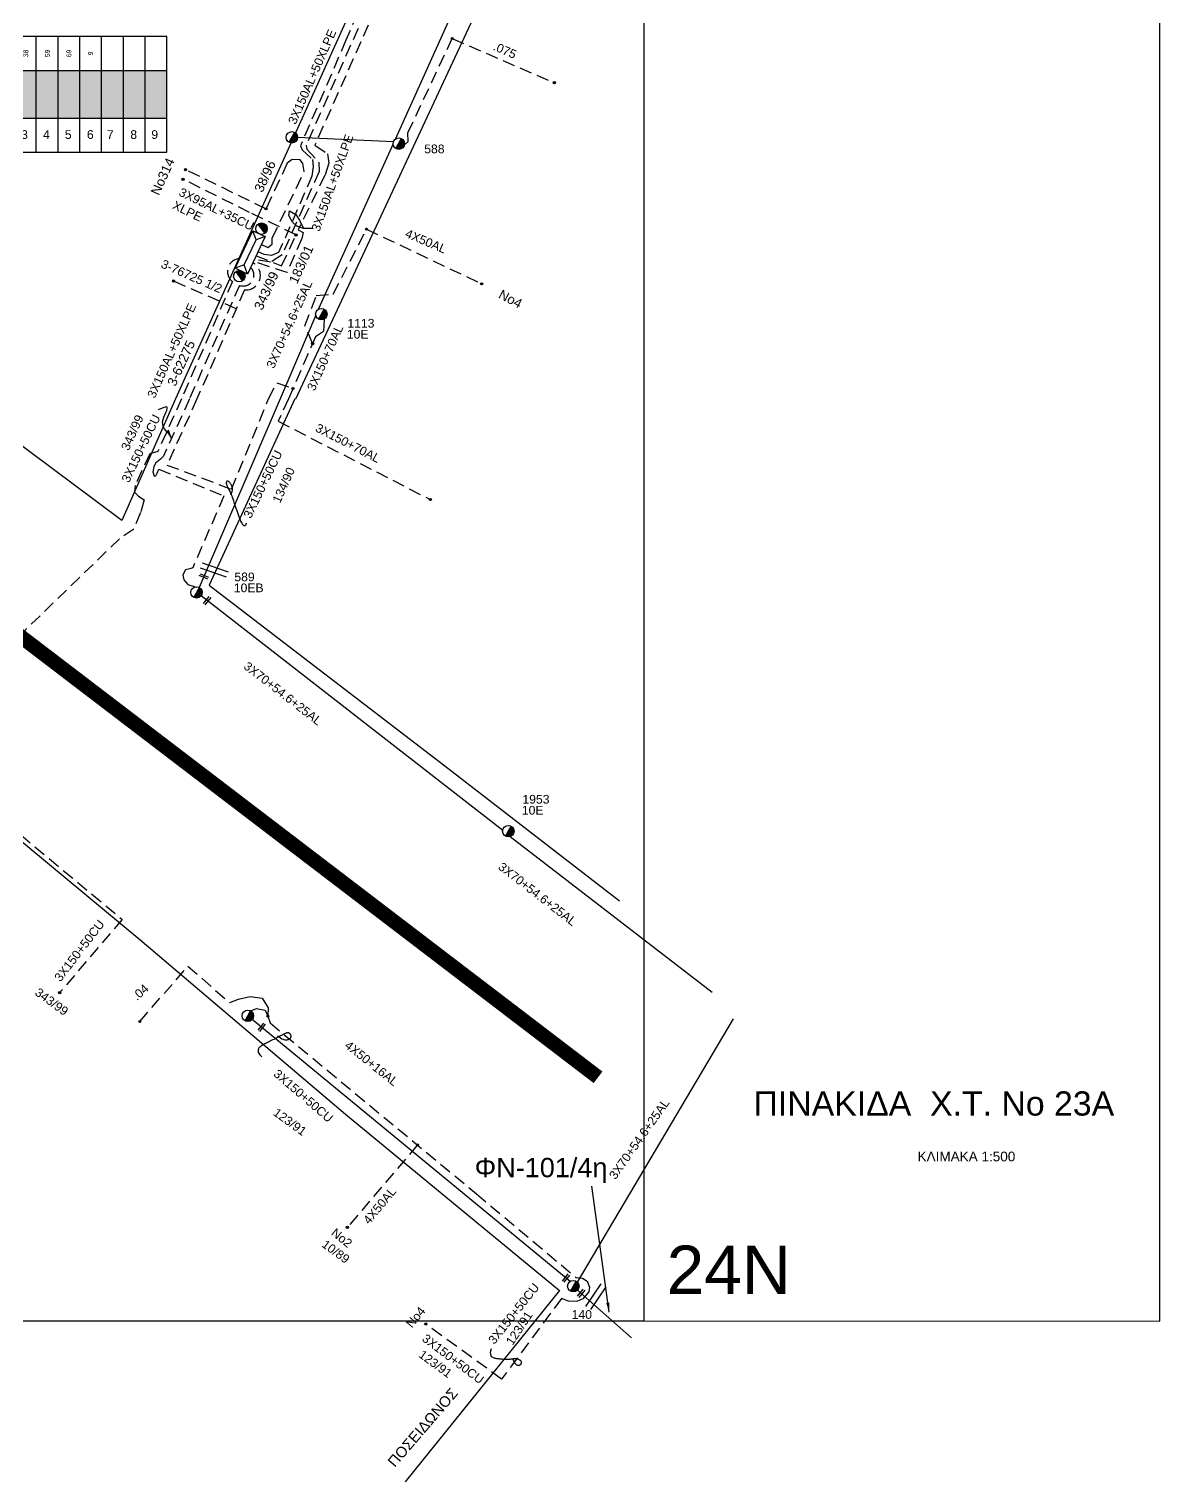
# Model space of a CAD drawing. Header units: millimetres. Extents: x 912 to 3023, y 735 to 1796.
# Drawn here: x 2789.7 to 3023.3, y 737.4 to 1037.7 of the extents above; entities that cross this region are included whole.
import ezdxf
from ezdxf.enums import TextEntityAlignment as Align

# ---------------------------------------------------------------- set-up
doc = ezdxf.new("R2010")
doc.units = ezdxf.units.MM
doc.linetypes.add('DASHED', pattern=[19.05, 12.7, -6.35])
for name, color, linetype in [('Ασφαλειοκιβώτια Χ.Τ 9 αναχωρήσεων', 7, 'Continuous'), ('Γυμνά εναέρια ΧΤ και ΦΟΠ (3Φ)   4x50+16AL', 7, 'Continuous'), ('Επιγραφές - Σχήματα', 7, 'Continuous'), ('Καλώδια ΧΤ   3x150+50CU', 7, 'DASHED'), ('Καλώδια ΧΤ   3x150AL+50XLPE', 7, 'DASHED'), ('Καλώδια ΧΤ   3x95+50 AL XLPE', 7, 'DASHED'), ('Μηχανική τομή', 7, 'Continuous'), ('Στύλος ΦΜ', 7, 'Continuous'), ('Στύλος ΦΜ @ 1', 7, 'Continuous'), ('Συνδέσεις', 7, 'Continuous'), ('Συνεστραμμένα ΧΤ   3x70+54.6+25 AL', 7, 'SYN_LINE'), ('Τομή', 7, 'Continuous'), ('Υποσταθμός εναέριος 2 στύλων', 7, 'Continuous'), ('Υποσταθμός πόλεως', 7, 'Continuous'), ('Υπόβαθρο ΔΕΗ', 7, 'Continuous'), ('Υπόγεια Καλώδια Δικτύου ΧΤ      2Χ6 CU', 7, 'DASHED'), ('Υπόγεια Καλώδια Δικτύου ΧΤ   .04', 7, 'DASHED'), ('Υπόγεια καλώδια Δικτύου ΧΤ και Παρ. ΧΤ - 3X150+70 AL', 7, 'DASHED'), ('Υπόγεια καλώδια Παροχών ΧΤ   .075', 7, 'DASHED'), ('Υπόγεια καλώδια Παροχών ΧΤ   4x50AL', 7, 'DASHED')]:
    doc.layers.add(name, color=color, linetype=linetype)
doc.styles.add('arial', font='ARIAL.TTF')
doc.styles.get("Standard").update_dxf_attribs({"font": 'ARIAL.TTF'})
doc.linetypes.add('SYN_LINE', pattern='A,0.5,-0.0001,["/\\/\\/\\/",Standard,S=0.1,R=0,X=0,Y=-0.05],-0.25', length=0.7501)
doc.dimstyles.new('ISO-25', dxfattribs={"dimtxt": 2.5, "dimasz": 2.5, "dimexe": 1.25, "dimexo": 0.625, "dimtad": 1, "dimtxsty": 'Standard', "dimcen": 2.5, "dimadec": 0, "dimazin": 0, "dimtfac": 1, "dimtmove": 0, "dimatfit": 3, "dimfxl": 1, "dimarcsym": 0})

# ---------------------------------------------------------------- blocks, each defined once
blk = doc.blocks.new('ΑΣΦΑΛΕΙΟΚΙΒΩΤΙΟ ΥΠΟΣΤΑΘΜΟΥ 9 ΑΝΑΧΩΡΗΣΕΩΝ')
at = {"layer": 'Ασφαλειοκιβώτια Χ.Τ 9 αναχωρήσεων', "ltscale": 40}
for p, q in [((-23.8, 40.36), (24.02, 40.36)), ((-9.72, 40.36), (-9.72, -40.64)), ((9.94, 40.36), (9.94, -40.64)), ((-23.8, 31.36), (24.02, 31.36)), ((-23.8, 22.36), (24.02, 22.36)), ((-23.8, 13.36), (24.02, 13.36)), ((-23.8, 4.36), (24.02, 4.36)), ((-23.8, -4.64), (24.02, -4.64)), ((-23.8, -13.64), (24.02, -13.64)), ((-23.8, -22.64), (24.02, -22.64)), ((-23.8, -31.64), (24.02, -31.64))]:
    blk.add_line(p, q, dxfattribs=at)
at = {"layer": 'Ασφαλειοκιβώτια Χ.Τ 9 αναχωρήσεων'}
blk.add_lwpolyline([(-23.8, -40.64), (24.02, -40.64), (24.02, 40.36), (-23.8, 40.36)], close=True, dxfattribs=at)
for s, p in [('1', (-18.29, 37.24)), ('2', (-18.29, 28.67)), ('3', (-18.29, 19.6)), ('4', (-18.29, 10.58)), ('5', (-18.29, 1.57)), ('6', (-18.29, -7.57)), ('7', (-18.29, -15.81)), ('8', (-18.29, -25.5)), ('9', (-18.29, -34.19))]:
    blk.add_text(s, height=3.6, rotation=270, dxfattribs=at).set_placement(p)
at = {"layer": 'Ασφαλειοκιβώτια Χ.Τ 9 αναχωρήσεων', "ltscale": 40}
for tag, height, p in [('ΟΝΟΜΑ', 5, (-0.16, 44.31)), ('ΚΕΙΜΕΝΟ 1', 2, (17.06, 35.59)), ('ΚΕΙΜΕΝΟ 2', 2, (17.06, 26.88)), ('ΚΕΙΜΕΝΟ 3', 2, (17.06, 17.69)), ('ΚΕΙΜΕΝΟ 4', 2, (17.06, 8.71)), ('ΚΕΙΜΕΝΟ 5', 2, (17.06, -0.13)), ('ΚΕΙΜΕΝΟ 6', 2, (17.06, -9.05)), ('ΚΕΙΜΕΝΟ 7', 2, (17.06, -18.13)), ('ΚΕΙΜΕΝΟ 8', 2, (17.06, -26.85)), ('ΚΕΙΜΕΝΟ 9', 2, (17.06, -35.99)), ('ΣΧ', 2, (-0.1, -42.64))]:
    blk.add_attdef(tag, text='', height=height, dxfattribs=at).set_placement(p, align=Align.MIDDLE_CENTER)
blk = doc.blocks.new('ΥΠΟΣΤΑΘΜΟΣ ΕΝΑΕΡΙΟΣ ΕΠΙ 2 ΣΤΥΛΩΝ')
at = {"layer": 'Υποσταθμός εναέριος 2 στύλων', "linetype": 'Continuous'}
for points in [[(-11.97, -2.11, 0.574793), (-8.45, -0.07, 0.268822), (-9.64, 1.98)], [(9.68, -2.15, 0.574793), (13.19, -0.1, 0.268822), (12.01, 1.95)]]:
    blk.add_hatch(color=256, dxfattribs=at).paths.add_polyline_path(points)
for p, q in [((-11.97, -2.11), (-9.64, 1.98)), ((9.68, -2.15), (12.01, 1.95))]:
    blk.add_line(p, q, dxfattribs=at)
for centre in [(-10.81, -0.07), (10.84, -0.1)]:
    blk.add_circle(centre, 2.36, dxfattribs=at)
at = {"layer": 'Υποσταθμός πόλεως', "linetype": 'Continuous', "ltscale": 40}
blk.add_lwpolyline([(-8.57, 2.82), (8.57, 2.82), (8.57, -2.82), (-8.57, -2.82)], close=True, dxfattribs=at)
for points in [[(-5.75, 0), (-8.57, 2.82)], [(-8.57, -2.82), (-5.75, 0)], [(-5.75, 0), (5.75, 0)], [(5.75, 0), (8.57, 2.82)], [(8.57, -2.82), (5.75, 0)]]:
    blk.add_lwpolyline(points, dxfattribs=at)
at = {"layer": 'Υποσταθμός εναέριος 2 στύλων', "ltscale": 40, "flags": 1}
for tag, p in [('ΜΕΤΑΣΧΗΜΑΤΙΣΜΟΣ', (14.09, 2.51)), ('ΙΣΧΥΣ', (14.07, -0.28)), ('ΑΡΙΘΜΟΣ', (14.19, -3))]:
    blk.add_attdef(tag, p, '', height=1.8, dxfattribs=at)
blk = doc.blocks.new('ΥΠΑΡΧΩΝ ΤΣΙΜΕΝΤΕΝΙΟΣ ΣΤΥΛΟΣ')
at = {"layer": 'Στύλος ΦΜ'}
blk.add_hatch(color=7, dxfattribs=at).paths.add_polyline_path([(-1.29, -2.28, 0.574793), (2.62, 0, 0.268822), (1.3, 2.27)])
at = {"layer": 'Στύλος ΦΜ', "color": 7}
blk.add_line((-1.29, -2.28), (1.3, 2.27), dxfattribs=at)
blk.add_circle((0, 0), 2.62, dxfattribs=at)
at = {"layer": 'Στύλος ΦΜ', "flags": 4}
for tag, p in [('ΤΥΠΟΣ', (-4.91, 3.03)), ('ΑΡΙΘΜΟΣ', (-4.68, 8.05))]:
    blk.add_attdef(tag, p, '', height=4, dxfattribs=at)
blk = doc.blocks.new('_ΣΥΝΔΕΣΗ')
at = {"layer": 'Συνδέσεις', "linetype": 'SYN_LINE', "ltscale": 40}
blk.add_hatch(color=256, dxfattribs=at).paths.add_polyline_path([(0.5, -0.01, 1), (-0.5, -0.01, 1)])
at = {"layer": 'Συνδέσεις'}
blk.add_circle((0, -0.01), 0.5, dxfattribs=at)
blk = doc.blocks.new('ΤΟΜΗ')
at = {"layer": 'Τομή', "ltscale": 40}
for p, q in [((-5.68, 0), (5.68, 0)), ((5.68, -2.33), (-5.68, -2.33))]:
    blk.add_line(p, q, dxfattribs=at)
blk = doc.blocks.new('ΜΗΧΑΝΙΚΗ ΤΟΜΗ')
at = {"layer": 'Μηχανική τομή', "ltscale": 40}
for p, q in [((-1.89, 0.78), (1.89, 0.78)), ((1.89, 0), (-1.89, 0))]:
    blk.add_line(p, q, dxfattribs=at)

msp = doc.modelspace()

# ---------------------------------------------------------------- hatches: boundary and pattern name
at = {"layer": 'Ασφαλειοκιβώτια Χ.Τ 9 αναχωρήσεων'}
for color, points in [(1, [(2791.14, 1029.1), (2786.64, 1029.1), (2786.64, 1019.27), (2791.14, 1019.27)]), (85, [(2795.64, 1029.1), (2791.14, 1029.1), (2791.14, 1019.27), (2795.64, 1019.27)]), (6, [(2800.14, 1029.1), (2795.64, 1029.1), (2795.64, 1019.27), (2800.14, 1019.27)]), (173, [(2804.64, 1029.1), (2800.14, 1029.1), (2800.14, 1019.27), (2804.64, 1019.27)]), (133, [(2809.14, 1029.1), (2804.64, 1029.1), (2804.64, 1019.27), (2809.14, 1019.27)]), (27, [(2813.64, 1029.1), (2809.14, 1029.1), (2809.14, 1019.27), (2813.64, 1019.27)]), (62, [(2818.14, 1029.1), (2813.64, 1029.1), (2813.64, 1019.27), (2818.14, 1019.27)])]:
    msp.add_hatch(color=color, dxfattribs=at).paths.add_polyline_path(points)

# ---------------------------------------------------------------- linework, layer by layer
at = {"layer": 'Γυμνά εναέρια ΧΤ και ΦΟΠ (3Φ)   4x50+16AL', "color": 85}
msp.add_lwpolyline([(2901.44, 778.84), (2835.76, 833)], dxfattribs=at)
at = {"layer": 'Γυμνά εναέρια ΧΤ και ΦΟΠ (3Φ)   4x50+16AL', "color": 30}
msp.add_lwpolyline([(2902.98, 777.07), (2914.1, 767.18)], dxfattribs=at)
at = {"layer": 'Επιγραφές - Σχήματα'}
msp.add_lwpolyline([(917.41, 770.73), (2916.72, 770.73), (2916.72, 1780.64), (917.41, 1780.64)], close=True, dxfattribs=at)
at = {"layer": 'Επιγραφές - Σχήματα', "ltscale": 10}
msp.add_lwpolyline([(2916.72, 770.73), (3023.3, 770.65), (3023.3, 1780.64), (2916.72, 1780.64)], dxfattribs=at)
at = {"layer": 'Επιγραφές - Σχήματα'}
for points in [[(2848.22, 996.5), (2846.38, 996.5), (2844.96, 996.97), (2844.07, 997.75), (2843.32, 999.17), (2843.48, 1000.09), (2844.8, 999.37), (2845.52, 998.21), (2846.38, 996.5)], [(2831.35, 941.44), (2831.51, 941.79), (2831.61, 942.1), (2831.66, 942.38), (2831.68, 942.64), (2831.66, 942.87), (2831.61, 943.07), (2831.54, 943.25), (2831.46, 943.42), (2831.38, 943.57), (2831.3, 943.71), (2831.21, 943.83), (2831.13, 943.94), (2831.04, 944.03), (2830.96, 944.11), (2830.88, 944.17), (2830.81, 944.22), (2830.74, 944.25), (2830.68, 944.26), (2830.62, 944.26), (2830.57, 944.25), (2830.53, 944.23), (2830.49, 944.19), (2830.46, 944.15), (2830.43, 944.09), (2830.42, 944.02), (2830.41, 943.95), (2830.41, 943.87), (2830.41, 943.78), (2830.43, 943.68), (2830.46, 943.57), (2830.49, 943.46), (2830.54, 943.33), (2830.59, 943.21), (2830.66, 943.07), (2830.74, 942.92), (2830.82, 942.76), (2830.91, 942.59), (2831, 942.41), (2831.1, 942.21), (2831.2, 941.99), (2831.3, 941.75), (2831.41, 941.49), (2831.52, 941.21), (2831.63, 940.91), (2831.74, 940.58), (2831.86, 940.24), (2831.99, 939.87), (2832.12, 939.48), (2832.26, 939.07), (2832.4, 938.64), (2832.55, 938.2), (2832.69, 937.77), (2832.84, 937.36), (2832.98, 936.96), (2833.11, 936.59), (2833.24, 936.27), (2833.36, 935.99), (2833.48, 935.76), (2833.58, 935.56), (2833.68, 935.41), (2833.78, 935.29), (2833.87, 935.2), (2833.96, 935.13), (2834.05, 935.09), (2834.14, 935.07), (2834.22, 935.07), (2834.3, 935.09), (2834.38, 935.14), (2834.44, 935.21), (2834.49, 935.32), (2834.53, 935.46), (2834.56, 935.63)], [(2840.95, 829.63), (2841.31, 829.37), (2841.63, 829.17), (2841.89, 829.02), (2842.12, 828.91), (2842.32, 828.84), (2842.49, 828.8), (2842.63, 828.79), (2842.77, 828.79), (2842.89, 828.79), (2843.01, 828.81), (2843.12, 828.83), (2843.22, 828.86), (2843.31, 828.89), (2843.39, 828.93), (2843.47, 828.97), (2843.53, 829.02), (2843.59, 829.07), (2843.64, 829.12), (2843.69, 829.17), (2843.72, 829.22), (2843.75, 829.28), (2843.77, 829.33), (2843.78, 829.39), (2843.79, 829.45), (2843.79, 829.51), (2843.79, 829.57), (2843.78, 829.63), (2843.77, 829.69), (2843.75, 829.75), (2843.72, 829.81), (2843.69, 829.87), (2843.66, 829.93), (2843.62, 829.98), (2843.57, 830.03), (2843.53, 830.08), (2843.47, 830.12), (2843.42, 830.16), (2843.36, 830.19), (2843.3, 830.22), (2843.24, 830.23), (2843.18, 830.24), (2843.11, 830.24), (2843.04, 830.24), (2842.97, 830.22), (2842.88, 830.2), (2842.79, 830.17), (2842.69, 830.12), (2842.57, 830.07), (2842.44, 830.01), (2842.3, 829.94), (2842.15, 829.87), (2841.98, 829.78), (2841.81, 829.69), (2841.61, 829.59), (2841.41, 829.48), (2841.19, 829.37), (2840.96, 829.25), (2840.72, 829.13), (2840.47, 829.01), (2840.22, 828.88), (2839.96, 828.75), (2839.7, 828.62), (2839.45, 828.49), (2839.19, 828.37), (2838.95, 828.24), (2838.71, 828.12), (2838.48, 828), (2838.26, 827.89), (2838.06, 827.78), (2837.87, 827.67), (2837.7, 827.56), (2837.55, 827.46), (2837.42, 827.36), (2837.31, 827.27), (2837.22, 827.17), (2837.15, 827.08), (2837.09, 826.98), (2837.04, 826.88), (2837.01, 826.77), (2836.99, 826.65), (2836.98, 826.53), (2836.98, 826.39), (2837.01, 826.24), (2837.07, 826.08), (2837.17, 825.9), (2837.31, 825.7), (2837.51, 825.48), (2837.76, 825.24)], [(2889.51, 763), (2889.69, 762.56), (2889.87, 762.21), (2890.05, 761.95), (2890.24, 761.75), (2890.42, 761.63), (2890.59, 761.55), (2890.74, 761.52), (2890.89, 761.53), (2891.02, 761.56), (2891.13, 761.62), (2891.22, 761.69), (2891.3, 761.78), (2891.35, 761.87), (2891.39, 761.97), (2891.41, 762.07), (2891.41, 762.17), (2891.4, 762.25), (2891.36, 762.33), (2891.31, 762.39), (2891.25, 762.46), (2891.18, 762.51), (2891.1, 762.56), (2891.01, 762.61), (2890.91, 762.65), (2890.81, 762.69), (2890.71, 762.73), (2890.6, 762.76), (2890.49, 762.79), (2890.38, 762.82), (2890.26, 762.84), (2890.15, 762.85), (2890.03, 762.85), (2889.9, 762.85), (2889.78, 762.84), (2889.64, 762.82), (2889.5, 762.8), (2889.35, 762.78), (2889.19, 762.76), (2889.01, 762.74), (2888.82, 762.73), (2888.61, 762.73), (2888.39, 762.73), (2888.15, 762.73), (2887.91, 762.74), (2887.67, 762.75), (2887.42, 762.77), (2887.18, 762.78), (2886.95, 762.8), (2886.73, 762.82), (2886.53, 762.84), (2886.33, 762.87), (2886.14, 762.9), (2885.97, 762.93), (2885.8, 762.98), (2885.64, 763.04), (2885.5, 763.11), (2885.36, 763.19), (2885.24, 763.3), (2885.14, 763.44), (2885.07, 763.63), (2885.03, 763.87), (2885.02, 764.17), (2885.07, 764.54), (2885.17, 765)]]:
    msp.add_lwpolyline(points, dxfattribs=at)
at = {"layer": 'Καλώδια ΧΤ   3x150+50CU', "color": 30, "ltscale": 0.2}
msp.add_lwpolyline([(2751.75, 869.11), (2752.93, 869.23), (2753.92, 870.25), (2754.43, 871.39), (2754.6, 873.1), (2782.07, 876), (2808.92, 853.65), (2795.9, 838.45)], dxfattribs=at)
at = {"layer": 'Καλώδια ΧΤ   3x150+50CU', "color": 85, "ltscale": 0.2}
msp.add_lwpolyline([(2835.44, 834.77), (2836.62, 835.24), (2838.43, 834.89), (2838.98, 833.67), (2839.45, 832.27), (2882.09, 796.96), (2902.67, 779.66), (2903.97, 779.54), (2904.99, 778.93), (2905.41, 777.69), (2905.32, 776.71), (2904.04, 775.24), (2902.8, 774.68), (2901.11, 774.74), (2899.64, 775.32), (2887.28, 758.66), (2871.62, 770.05)], dxfattribs=at)
at = {"layer": 'Καλώδια ΧΤ   3x150AL+50XLPE', "color": 173, "ltscale": 0.2}
msp.add_lwpolyline([(2842.83, 1120.73), (2843.11, 1122.54), (2841.45, 1124.21), (2841.16, 1125.74), (2842.19, 1127.96), (2844.32, 1128.29), (2847.09, 1127.78), (2848.82, 1126.93), (2849.55, 1125.63), (2862.88, 1118.91), (2846.12, 1081.53), (2864.27, 1072.7), (2871.53, 1069.15), (2846.92, 1013.72), (2847.02, 1012.85), (2849.51, 1010.19), (2849.58, 1008.22), (2841.93, 991.03), (2839.58, 989.5), (2836.22, 990.11)], dxfattribs=at)
at = {"layer": 'Καλώδια ΧΤ   3x150AL+50XLPE', "color": 133, "ltscale": 0.2}
msp.add_lwpolyline([(2803.88, 1090.46), (2800.36, 1088.92), (2799.32, 1092.9), (2799.73, 1093.71), (2815.25, 1098.69), (2816.73, 1098.34), (2817.6, 1097.6), (2817.92, 1096.09), (2818.53, 1093.03), (2828.19, 1093.36, -0.56571), (2830.57, 1089.68), (2829.64, 1087.95), (2862.22, 1072.52), (2869.68, 1068.82), (2855.12, 1035.37), (2845.73, 1013.56), (2846.05, 1012.72), (2848.2, 1010.74), (2848.34, 1009.19), (2848.09, 1007.32), (2841.22, 991.48), (2839.72, 990.86), (2838.23, 991.08), (2836.96, 991.68)], format="xyb", dxfattribs=at)
at = {"layer": 'Καλώδια ΧΤ   3x150AL+50XLPE', "color": 1, "ltscale": 0.2}
msp.add_lwpolyline([(2816.74, 1091.34), (2828.34, 1091.21), (2831.19, 1090.4), (2873.64, 1069.84), (2848.7, 1013.68), (2851.31, 1011.91), (2851.56, 1009.98), (2850.78, 1007.48), (2845.26, 996.22), (2846.31, 995.63), (2846.02, 994.42), (2842.95, 987.35), (2836.03, 989.68)], dxfattribs=at)
at = {"layer": 'Καλώδια ΧΤ   3x150AL+50XLPE', "color": 62, "ltscale": 0.2}
msp.add_lwpolyline([(2837.66, 993.18), (2838.97, 992.54), (2839.91, 993.2), (2839.91, 994.46), (2846.51, 1008.24), (2846.19, 1009.87), (2845.66, 1010.64), (2844.02, 1010.72), (2843, 1009.95), (2838.6, 1000.53), (2821.98, 1008.64)], dxfattribs=at)
at = {"layer": 'Καλώδια ΧΤ   3x150AL+50XLPE', "color": 30, "ltscale": 0.2}
msp.add_lwpolyline([(2833.17, 990.22, 0.710531), (2831.67, 985.54), (2821.14, 961.25), (2816.27, 950.41), (2814.59, 949.89), (2811.54, 943.34), (2811.44, 941.98), (2812.25, 941.16), (2813.41, 940.37), (2812.68, 937.76), (2811.3, 934.36), (2808.35, 932.34), (2752.26, 878.06), (2750.21, 841.96), (2748.4, 841.13), (2747.71, 839.59), (2748, 838.2), (2748.99, 836.48)], format="xyb", dxfattribs=at)
at = {"layer": 'Καλώδια ΧΤ   3x150AL+50XLPE', "color": 85, "ltscale": 0.2}
msp.add_lwpolyline([(2835.44, 988.42, -0.80545), (2833.12, 984.71), (2822.8, 961.25), (2817.4, 949.39), (2816.79, 948.79), (2815.77, 947.98), (2815.43, 947.19), (2815.2, 946.17), (2815.52, 945.3), (2815.83, 945.35), (2816.09, 945.92), (2816.45, 946.75), (2829.92, 941.22), (2823.47, 926.37), (2822.88, 926.16), (2821.96, 925.94), (2821.4, 924.89), (2821.61, 923.85), (2822.48, 922.92), (2823.97, 922.41)], format="xyb", dxfattribs=at)
at = {"layer": 'Καλώδια ΧΤ   3x150AL+50XLPE', "color": 6, "ltscale": 0.2}
msp.add_lwpolyline([(2835.9, 989.4, -0.811616), (2834.17, 983.79), (2824.34, 961.25), (2818.15, 947.59), (2831.49, 942.57), (2839.1, 961.25), (2840.83, 964.6), (2844.19, 963.41)], format="xyb", dxfattribs=at)
at = {"layer": 'Καλώδια ΧΤ   3x95+50 AL XLPE', "color": 27, "ltscale": 0.2}
msp.add_lwpolyline([(2836.56, 990.83), (2841.81, 988.74), (2844.81, 995.14), (2835.22, 999.81), (2821.46, 1006.64)], dxfattribs=at)
at = {"layer": 'Συνεστραμμένα ΧΤ   3x70+54.6+25 AL', "color": 6, "ltscale": 20}
for points in [[(2885.03, 1058.82), (2865.26, 1014.88)], [(2845.14, 1015.32), (2864.95, 1014.43)], [(2864.87, 1014), (2849.41, 979.76), (2849.41, 979.76)], [(2848.88, 978.56), (2841.54, 961.25), (2824.83, 922.28)]]:
    msp.add_lwpolyline(points, dxfattribs=at)
at = {"layer": 'Συνεστραμμένα ΧΤ   3x70+54.6+25 AL', "color": 85, "ltscale": 20}
for points in [[(2887.51, 872.08), (2825.18, 920.54)], [(2889.02, 870.8), (2930.76, 838.67)], [(2902.94, 778.71), (2935.2, 833.14)]]:
    msp.add_lwpolyline(points, dxfattribs=at)
at = {"layer": 'Υπόβαθρο ΔΕΗ', "linetype": 'DASHED', "ltscale": 3, "const_width": 3}
msp.add_lwpolyline([(1652.19, 1783.79), (1777.08, 1688.76), (1890.58, 1602.48), (1989.03, 1528.13), (2095.36, 1446.37), (2210.67, 1355.91), (2320.58, 1269.14), (2907.21, 821.04)], dxfattribs=at)
at = {"layer": 'Υπόβαθρο ΔΕΗ'}
for points in [[(2819.93, 961.25), (2808.8, 936.11), (2775.04, 961.25), (2761.6, 971.73), (2764.37, 1014.35), (2765.81, 1030.71), (2768.17, 1041.57), (2773.05, 1053.98), (2778.22, 1062.71), (2784.93, 1071.6), (2796.3, 1079.87), (2805.6, 1084.57), (2813.17, 1086.7), (2827.02, 1086.53), (2867.75, 1067.42), (2819.93, 961.25)], [(2844.75, 961.25), (2888.64, 1055.41), (2889.57, 1055.98), (2922.34, 1040.53)], [(2844.53, 961.25), (2826.85, 922.76), (2875.57, 885.38), (2911.66, 857.51)], [(2746.87, 754.47), (2753.78, 855.43), (2754.9, 872.43), (2782.04, 874.79), (2812.52, 849.49), (2855.04, 813.43), (2899.22, 776.95), (2867.36, 737.41)]]:
    msp.add_lwpolyline(points, dxfattribs=at)
at = {"layer": 'Υπόγεια Καλώδια Δικτύου ΧΤ      2Χ6 CU', "linetype": 'DASHED', "ltscale": 0.2}
msp.add_lwpolyline([(2832.47, 979.9), (2819.56, 985.57)], dxfattribs=at)
at = {"layer": 'Υπόγεια Καλώδια Δικτύου ΧΤ   .04', "color": 85, "ltscale": 0.2}
msp.add_lwpolyline([(2812.54, 832.58), (2822.44, 843.99), (2831.12, 836.49), (2832.92, 837.16), (2835.34, 837.71), (2837.8, 837.38), (2839.06, 835.42), (2838.98, 833.67)], dxfattribs=at)
at = {"layer": 'Υπόγεια καλώδια Δικτύου ΧΤ και Παρ. ΧΤ - 3X150+70 AL', "color": 6, "ltscale": 0.2}
msp.add_lwpolyline([(2850.65, 977.76), (2850.49, 975.2), (2848.83, 974.1), (2843.26, 961.25), (2841.11, 956.64), (2872.56, 940.45)], dxfattribs=at)
at = {"layer": 'Υπόγεια καλώδια Παροχών ΧΤ   .075', "color": 6, "ltscale": 0.2}
msp.add_lwpolyline([(2867.19, 1013.74), (2867.98, 1014.43), (2867.91, 1016.24), (2877.08, 1035.74), (2898.18, 1026.6)], dxfattribs=at)
at = {"layer": 'Υπόγεια καλώδια Παροχών ΧΤ   4x50AL', "color": 6, "ltscale": 0.2}
msp.add_lwpolyline([(2848.24, 972.69), (2846.65, 976.35), (2848.98, 982.59), (2852.51, 982.92), (2859.38, 996.34), (2883.15, 985.04)], dxfattribs=at)
at = {"layer": 'Υπόγεια καλώδια Παροχών ΧΤ   4x50AL', "color": 85, "ltscale": 0.2}
msp.add_lwpolyline([(2869.9, 807.05), (2855.41, 790.02)], dxfattribs=at)

# ---------------------------------------------------------------- block references
at = {"layer": 'Ασφαλειοκιβώτια Χ.Τ 9 αναχωρήσεων', "xscale": 0.5, "yscale": 0.5, "zscale": 0.5, "rotation": 90}
msp.add_blockref('ΑΣΦΑΛΕΙΟΚΙΒΩΤΙΟ ΥΠΟΣΤΑΘΜΟΥ 9 ΑΝΑΧΩΡΗΣΕΩΝ', (2797.82, 1024.13), dxfattribs=at).add_auto_attribs({'ΟΝΟΜΑ': 'ΦΝ-68', 'ΚΕΙΜΕΝΟ 2': '160', 'ΚΕΙΜΕΝΟ 1': '285', 'ΚΕΙΜΕΝΟ 3': '38', 'ΚΕΙΜΕΝΟ 4': '59', 'ΚΕΙΜΕΝΟ 5': '69', 'ΚΕΙΜΕΝΟ 6': '9'})
at = {"layer": 'Μηχανική τομή'}
for p, xscale, yscale, zscale, rotation in [((2825.85, 924.74), 0.4999999999998456, 0.4999999999998456, 0.4999999999998456, 157.5529876376819), ((2826.28, 919.69), 0.499999999999802, 0.499999999999802, 0.499999999999802, 231.2353261064973), ((2837.55, 831.52), 0.499999999999802, 0.499999999999802, 0.499999999999802, 231.2353261064973), ((2900.45, 779.65), 0.499999999999802, 0.499999999999802, 0.499999999999802, 231.2353261064973), ((2903.55, 776.54), 0.499999999999802, 0.499999999999802, 0.499999999999802, 231.2353261064973)]:
    msp.add_blockref('ΜΗΧΑΝΙΚΗ ΤΟΜΗ', p, dxfattribs=dict(at, xscale=xscale, yscale=yscale, zscale=zscale, rotation=rotation))
at = {"layer": 'Στύλος ΦΜ @ 1', "ltscale": 40, "xscale": 0.4499999999998181, "yscale": 0.4499999999998181, "zscale": 0.4499999999998181}
for p in [(2843.96, 1015.31), (2834.85, 833.75)]:
    msp.add_blockref('ΥΠΑΡΧΩΝ ΤΣΙΜΕΝΤΕΝΙΟΣ ΣΤΥΛΟΣ', p, dxfattribs=at)
at = {"layer": 'Στύλος ΦΜ @ 1', "ltscale": 40}
ref = msp.add_blockref('ΥΠΑΡΧΩΝ ΤΣΙΜΕΝΤΕΝΙΟΣ ΣΤΥΛΟΣ', (2866.04, 1014), dxfattribs=dict(at, xscale=0.4499999999998181, yscale=0.4499999999998181, zscale=0.4499999999998181))
ref.add_attrib('ΤΥΠΟΣ', '588', (2871.3, 1012.02), dxfattribs={"layer": 'Στύλος ΦΜ', "height": 1.8, "flags": 4})
ref = msp.add_blockref('ΥΠΑΡΧΩΝ ΤΣΙΜΕΝΤΕΝΙΟΣ ΣΤΥΛΟΣ', (2850.04, 978.77), dxfattribs=dict(at, xscale=0.4499999999998181, yscale=0.4499999999998181, zscale=0.4499999999998181))
ref.add_attrib('ΤΥΠΟΣ', '10E', (2855.31, 973.72), dxfattribs={"layer": 'Στύλος ΦΜ', "height": 1.8, "flags": 4})
ref.add_attrib('ΑΡΙΘΜΟΣ', '1113', (2855.42, 975.98), dxfattribs={"layer": 'Στύλος ΦΜ', "height": 1.8, "flags": 4})
ref = msp.add_blockref('ΥΠΑΡΧΩΝ ΤΣΙΜΕΝΤΕΝΙΟΣ ΣΤΥΛΟΣ', (2824.25, 921.26), dxfattribs=dict(at, xscale=0.4499999999998181, yscale=0.4499999999998181, zscale=0.4499999999998181))
ref.add_attrib('ΤΥΠΟΣ', '10EB', (2831.96, 921.3), dxfattribs={"layer": 'Στύλος ΦΜ', "height": 1.8, "flags": 4})
ref.add_attrib('ΑΡΙΘΜΟΣ', '589', (2832.07, 923.56), dxfattribs={"layer": 'Στύλος ΦΜ', "height": 1.8, "flags": 4})
ref = msp.add_blockref('ΥΠΑΡΧΩΝ ΤΣΙΜΕΝΤΕΝΙΟΣ ΣΤΥΛΟΣ', (2888.68, 871.92), dxfattribs=dict(at, xscale=0.4499999999998181, yscale=0.4499999999998181, zscale=0.4499999999998181))
ref.add_attrib('ΤΥΠΟΣ', '10E', (2891.47, 875.34), dxfattribs={"layer": 'Στύλος ΦΜ', "height": 1.8, "flags": 4})
ref.add_attrib('ΑΡΙΘΜΟΣ', '1953', (2891.58, 877.6), dxfattribs={"layer": 'Στύλος ΦΜ', "height": 1.8, "flags": 4})
ref = msp.add_blockref('ΥΠΑΡΧΩΝ ΤΣΙΜΕΝΤΕΝΙΟΣ ΣΤΥΛΟΣ', (2902.11, 777.87), dxfattribs=dict(at, xscale=0.4499999999998181, yscale=0.4499999999998181, zscale=0.4499999999998181))
ref.add_attrib('ΤΥΠΟΣ', '140', (2901.76, 771.12), dxfattribs={"layer": 'Στύλος ΦΜ', "height": 1.8, "flags": 4})
at = {"layer": 'Συνδέσεις', "xscale": 0.4499999999998181, "yscale": 0.4499999999998181, "zscale": 0.4499999999998181}
for p in [(2877.08, 1035.74), (2898.18, 1026.6), (2821.46, 1006.64), (2821.98, 1008.64), (2838.6, 1000.53), (2844.81, 995.14), (2859.38, 996.34), (2819.49, 985.62), (2883.15, 985.04), (2848.24, 972.69), (2844.19, 963.41), (2872.56, 940.46), (2795.98, 838.55), (2812.54, 832.59), (2838.98, 833.67), (2869.91, 807.05), (2855.41, 790.03), (2871.62, 770.06)]:
    msp.add_blockref('_ΣΥΝΔΕΣΗ', p, dxfattribs=at)
at = {"layer": 'Τομή'}
for p, xscale, yscale, zscale, rotation in [((2828.11, 926.45), 0.5000000000001736, 0.5000000000001736, 0.5000000000001736, 340.8521431561246), ((2906.26, 776.04), 0.4999999999999912, 0.4999999999999912, 0.4999999999999912, 55.78037433290474)]:
    msp.add_blockref('ΤΟΜΗ', p, dxfattribs=dict(at, xscale=xscale, yscale=yscale, zscale=zscale, rotation=rotation))
at = {"layer": 'Υποσταθμός εναέριος 2 στύλων', "xscale": 0.5000000000002861, "yscale": 0.5000000000002861, "zscale": 0.5000000000002861, "rotation": 65.02700629085427}
msp.add_blockref('ΥΠΟΣΤΑΘΜΟΣ ΕΝΑΕΡΙΟΣ ΕΠΙ 2 ΣΤΥΛΩΝ', (2835.34, 991.54), dxfattribs=at)

# ---------------------------------------------------------------- texts
at = {"layer": 'Γυμνά εναέρια ΧΤ και ΦΟΠ (3Φ)   4x50+16AL', "color": 7, "insert": (2855.82, 828.73), "char_height": 1.8, "width": 168.3718, "attachment_point": 1, "rotation": 321.4178}
msp.add_mtext('4X50+16AL', dxfattribs=at)
at = {"layer": 'Επιγραφές - Σχήματα', "color": 7, "char_height": 1.8, "width": 168.3718, "attachment_point": 1}
for s, insert, rotation in [('{\\H1.083x;\\C256;No314}', (2814.7, 1003.97), 65.4584), ('{\\H1.083x;\\C256;38/96}', (2836.09, 1004.56), 65.4584), ('{\\H1.083x;\\C256;183/01}', (2843.25, 985.68), 65.4584), ('{\\H1.083x;\\C256;343/99}', (2836.04, 980.22), 65.4584), ('{\\H1.083x;\\C256;No4}', (2887.38, 983.95), 331.9532), ('{\\H1.083x;\\C256;3-62275}', (2818.11, 964.5), 65.4584)]:
    msp.add_mtext(s, dxfattribs=dict(at, insert=insert, rotation=rotation))
at = {"layer": 'Επιγραφές - Σχήματα', "ltscale": 40, "width": 47.0228, "attachment_point": 1, "style": 'arial'}
for s, insert, char_height, rotation in [('{\\fArial|b0|i0|c161|p34;343/99}', (2808.59, 951.15), 1.8, 65.8739), ('{\\fArial|b0|i0|c161|p34;134/90}', (2839.86, 940.3), 1.8, 65.8739), ('{\\fArial|b0|i0|c161|p34;343/99}', (2791.76, 839.66), 1.8, 323.8541), ('{\\fArial|b0|i0|c161|p34;123/91}', (2840.98, 814.83), 1.8, 323.8541), ('{\\fArial|b0|i0|c161|p34;10/89}', (2851.02, 787.61), 1.8, 323.8541), ('{\\fArial|b0|i0|c161|p34;123/91}', (2888.04, 766.49), 1.8, 56.4869), ('{\\fArial|b0|i0|c161|p34;123/91}', (2871.05, 764.81), 1.8, 323.8541), ('ΠΟΣΕΙΔΩΝΟΣ', (2863.55, 741.73), 2.2, 49.302)]:
    msp.add_mtext(s, dxfattribs=dict(at, insert=insert, char_height=char_height, rotation=rotation))
at = {"layer": 'Επιγραφές - Σχήματα', "ltscale": 10, "width": 78.759, "attachment_point": 1}
for s, insert, char_height in [('ΠΙΝΑΚΙΔΑ  Χ.Τ. Νο 23Α', (2939.32, 818.13), 5), ('ΚΛΙΜΑΚΑ 1:500', (2973.23, 805.68), 2)]:
    msp.add_mtext(s, dxfattribs=dict(at, insert=insert, char_height=char_height))
at = {"layer": 'Επιγραφές - Σχήματα', "insert": (2881.71, 804.38), "char_height": 4, "width": 84.1859, "attachment_point": 1, "style": 'arial'}
msp.add_mtext('ΦΝ-101/4η', dxfattribs=at)
at = {"layer": 'Επιγραφές - Σχήματα', "char_height": 1.8, "width": 84.1859, "attachment_point": 1, "style": 'arial'}
for s, insert, rotation in [('No2', (2853.04, 790), 321.0699), ('No4', (2867.37, 770.24), 50.6782)]:
    msp.add_mtext(s, dxfattribs=dict(at, insert=insert, rotation=rotation))
at = {"layer": 'Επιγραφές - Σχήματα', "insert": (2921.39, 786.26), "char_height": 10, "width": 42.6601, "attachment_point": 1}
msp.add_mtext('24N', dxfattribs=at)
at = {"layer": 'Καλώδια ΧΤ   3x150+50CU', "color": 7, "char_height": 1.8, "width": 168.3718, "attachment_point": 1}
for insert, rotation in [((2808.66, 944.58), 64.2297), ((2833.85, 937.18), 64.2297), ((2794.72, 841.74), 52.5702), ((2841.18, 822.85), 319.1674), ((2884.37, 766.83), 51.5676), ((2871.77, 768.14), 322.7764)]:
    msp.add_mtext('3X150+50CU', dxfattribs=dict(at, insert=insert, rotation=rotation))
at = {"layer": 'Καλώδια ΧΤ   3x150AL+50XLPE', "color": 7, "char_height": 1.8, "width": 27.8484, "attachment_point": 5}
for insert, rotation in [((2848.15, 1027.83), 66.3534), ((2852.33, 1005.89), 70.3215), ((2819.12, 971.21), 65.8658)]:
    msp.add_mtext('3X150AL+50XLPE', dxfattribs=dict(at, insert=insert, rotation=rotation))
at = {"layer": 'Καλώδια ΧΤ   3x95+50 AL XLPE', "char_height": 1.8, "width": 168.3718, "attachment_point": 1}
for s, insert, rotation in [('3X95AL+35CU \\PXLPE', (2821.22, 1004.98), 333.9751), ('3-76725 1/2', (2817.47, 990.13), 336.2417)]:
    msp.add_mtext(s, dxfattribs=dict(at, insert=insert, rotation=rotation))
at = {"layer": 'Συνεστραμμένα ΧΤ   3x70+54.6+25 AL', "color": 7, "char_height": 1.8, "width": 168.3718, "attachment_point": 1}
for insert, rotation in [((2838.59, 968.11), 65.8191), ((2834.92, 907.09), 322.182), ((2887.52, 865.63), 322.182), ((2909.34, 800.81), 54.8483)]:
    msp.add_mtext('3X70+54.6+25AL', dxfattribs=dict(at, insert=insert, rotation=rotation))
at = {"layer": 'Υπόγεια Καλώδια Δικτύου ΧΤ   .04', "color": 7, "insert": (2810.74, 838.14), "char_height": 1.8, "width": 168.3718, "attachment_point": 1, "rotation": 41.8736}
msp.add_mtext('.04', dxfattribs=at)
at = {"layer": 'Υπόγεια καλώδια Δικτύου ΧΤ και Παρ. ΧΤ - 3X150+70 AL', "color": 7, "char_height": 1.8, "width": 168.3718, "attachment_point": 1}
for insert, rotation in [((2846.99, 963.48), 65.6487), ((2849.46, 956.26), 332.7317)]:
    msp.add_mtext('3X150+70AL', dxfattribs=dict(at, insert=insert, rotation=rotation))
at = {"layer": 'Υπόγεια καλώδια Παροχών ΧΤ   .075', "color": 7, "insert": (2886.09, 1035.11), "char_height": 1.8, "width": 168.3718, "attachment_point": 1, "rotation": 336.3396}
msp.add_mtext('.075', dxfattribs=at)
at = {"layer": 'Υπόγεια καλώδια Παροχών ΧΤ   4x50AL', "color": 7, "char_height": 1.8, "width": 168.3718, "attachment_point": 1}
for insert, rotation in [((2867.9, 996.43), 336.8113), ((2858.52, 791.67), 50.1399)]:
    msp.add_mtext('4X50AL', dxfattribs=dict(at, insert=insert, rotation=rotation))

# ---------------------------------------------------------------- leaders
at = {"layer": 'Επιγραφές - Σχήματα', "path_type": 1}
msp.add_leader([(2819.16, 953.17), (2817.25, 956.51), (2818.1, 959.6), (2816.33, 959.02)], dimstyle='ISO-25', override={"dimasz": 1.8, "dimgap": 0.625, "dimtad": 0}, dxfattribs=at)
at = {"layer": 'Επιγραφές - Σχήματα', "ltscale": 40}
msp.add_leader([(2909.49, 772.47), (2905.92, 798.57)], dimstyle='ISO-25', override={"dimasz": 2, "dimtad": 0}, dxfattribs=at)

doc.saveas('drawing.dxf')
